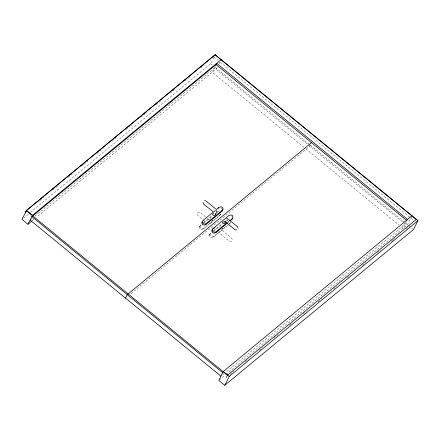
<?xml version="1.0" encoding="UTF-8"?>
<svg xmlns="http://www.w3.org/2000/svg" width="440" height="440" viewBox="0 0 440 440"><rect width="100%" height="100%" fill="white"/><g stroke="black" fill="none" stroke-linecap="round" stroke-linejoin="round"><path stroke-width="0.33" stroke-dasharray="2.2 1.65" d="M199.529 226.958L200.728 225.005C197.566 227.161 201.009 231.253 203.731 228.866L219.511 215.842L220.82 213.34M200.035 225.962C199.342 228.294 202.769 229.306 204.232 227.871L220.017 214.841L220.715 213.884M209.473 235.092L210.678 233.139C207.51 235.296 210.953 239.388 213.675 237.001L229.455 223.977L230.153 223.02L230.191 221.931M209.979 234.097C209.286 236.429 212.713 237.441 214.181 236.005L227.332 225.148M220.209 214.885L220.248 213.796M197.747 212.944L197.637 213.136M221.556 229.114L222.673 228.19L221.892 229.746L222.151 230.412L231.853 238.359C232.766 240.378 231.589 241.797 229.422 241.351L219.758 233.448L218.674 231.594M30.481 212.382L210.722 63.641L214.341 56.513M215.21 66.291L212.196 72.232L305.217 148.335M217.289 67.331L216.689 68.519L36.443 217.267M219.098 63.767L220 61.985M203.731 228.866L204.232 227.871M219.511 215.842L220.017 214.841M213.675 237.001L214.181 236.005M223.85 222.849L225.951 221.111L226.457 220.115L227.623 219.538M229.455 223.977L230.384 222.536M310.332 144.92L309.738 146.091L130.273 294.195M406.626 221.254L403.024 228.355L400.895 226.617M411.736 216.332L407.517 224.648L226.215 374.264M209.792 219.489L210.535 218.702M219.736 227.623L219.901 227.315M226.198 221.243L225.847 221.722M37.912 202.279L39.501 200.97M40.035 200.53L43.742 197.466M52.756 190.031L59.12 184.784M68.129 177.342L72.369 173.844M81.912 165.968L83.501 164.659M84.035 164.219L87.747 161.156M96.756 153.72L103.12 148.472M112.129 141.031L116.369 137.533M125.912 129.657L130.152 126.159M130.686 125.725L131.747 124.845M140.756 117.409L147.12 112.162M156.129 104.726L160.369 101.222M169.912 93.346L175.747 88.534M184.756 81.097L191.12 75.851M200.662 67.975L204.375 64.911M23.59 218.07L28.364 214.137M30.624 219.626L32.214 218.317M34.859 216.128L214.324 68.029L405.163 224.136L225.698 372.24M32.203 220.764L33.798 219.45M214.055 211.398L215.111 210.529M214.077 211.959L215.655 210.656M203.363 222.833L211.778 215.886M200.228 226.001L201.278 225.132M203.907 222.959L213.378 215.144M213.306 230.967L221.722 224.021M223.828 222.282L226.457 220.115M210.172 234.135L211.222 233.266M213.851 231.099L223.322 223.284M227.502 222.398L229.081 221.095M227.524 222.965L229.103 221.661M222.519 374.858L225.17 372.675M219.323 379.951L225.681 374.704M230.093 374.325L233.805 371.261M245.465 361.636L248.65 359.013M259.248 350.262L262.433 347.639M274.093 338.014L276.216 336.259M276.744 335.825L277.805 334.95M289.465 325.325L292.65 322.702M303.248 313.951L306.433 311.327M318.093 301.702L321.805 298.639M333.465 289.014L336.65 286.391M347.248 277.64L350.433 275.017M362.093 265.392L365.805 262.328M377.465 252.703L380.65 250.08M391.248 241.329L392.843 240.014M393.371 239.58L394.433 238.706M406.093 229.081L409.805 226.017M225.951 221.111L227.777 220.446M220.154 227.046L220.479 226.837M217.058 211.629L218.339 211.316L219.61 211.558M211.613 220.974L212.729 220.055L210.854 223.014L208.401 223.713M217.173 212.399L217.833 212.311M224.032 221.166L225.335 221.755M220.77 207.878L222.282 208.813M213.912 57.041L218.163 60.511M220.286 62.249L410.327 217.734M410.861 218.169L413.512 220.341M210.722 63.641L212.713 65.269M215.198 67.304L309.711 144.628M310.244 145.062L404.861 222.475M405.389 222.91L409.502 226.276M411.493 227.898L412.484 228.712M305.75 148.77L398.772 224.879M205.579 216.86L200.013 212.311C198.407 211.31 196.24 213.934 197.577 215.303L202.664 219.461M207.597 218.515L209.622 220.171M203.17 219.879L206.222 222.371M231.836 216.524L232.227 216.948"/><path stroke-width="0.66" d="M238.062 228.223L237.672 226.892L228.014 218.988L226.617 218.438M203.027 202.384L203.396 203.836L213.004 211.695M213.691 213.081C209.952 214.715 216.42 217.118 215.391 213.62M225.517 222.382C225.225 225.038 220.655 222.926 223.262 221.353M232.535 217.987L232.155 219.043L230.153 220.792M226.38 377.382L227.486 375.21L416.207 219.466L215.017 54.863L26.29 210.606L25.19 212.779L26.252 211.904M412.038 215.738L223.311 371.481L218.79 380.391L224.757 385.27L413.479 229.526L418 220.616L215.243 54.731L26.521 210.474L22 219.384L27.962 224.263L31.675 221.199M27.962 224.263L32.483 215.353L221.21 59.609M214.643 55.919L215.243 54.731M215.809 65.104L216.716 63.322L407.545 219.445M220.935 376.173L125.516 298.106L127.276 294.646L311.504 142.615M202.499 221.513C199.98 223.652 204.116 226.413 206.003 224.378L206.509 223.382L222.294 210.359C223.482 209.523 223.256 207.581 221.881 207.07C219.323 205.981 217.421 208.835 215.633 210.095M218.284 208.489L218.79 207.488M215.512 214.572L216.53 212.361L216.573 210.601M229.609 220.666C234.454 219.126 233.756 213.026 228.734 215.628L212.949 228.652C209.935 230.846 213.131 234.872 215.947 232.513L226.996 223.399M206.003 224.378L221.788 211.354L222.294 210.359M215.947 232.513L216.453 231.517L226.98 222.833M231.732 219.489L232.238 218.493M224.757 385.27L229.279 376.36L418 220.616M221.788 211.354L222.481 210.397L222.519 209.308M212.949 228.652C210.43 230.791 214.566 233.552 216.453 231.517M213.532 211.833L203.005 220.517C200.486 222.651 204.622 225.418 206.509 223.382M214.022 228.344L215.078 227.48M236.753 229.917L235.235 229.884L225.627 222.024M204.441 200.745L205.832 200.844L215.49 208.742M406.918 220.677L216.079 64.57L31.851 216.601L222.69 372.708M26.521 210.474L32.483 215.353M223.311 371.481L229.279 376.36M26.29 210.606L227.486 375.21M30.096 220.061L125.51 298.127"/></g></svg>
